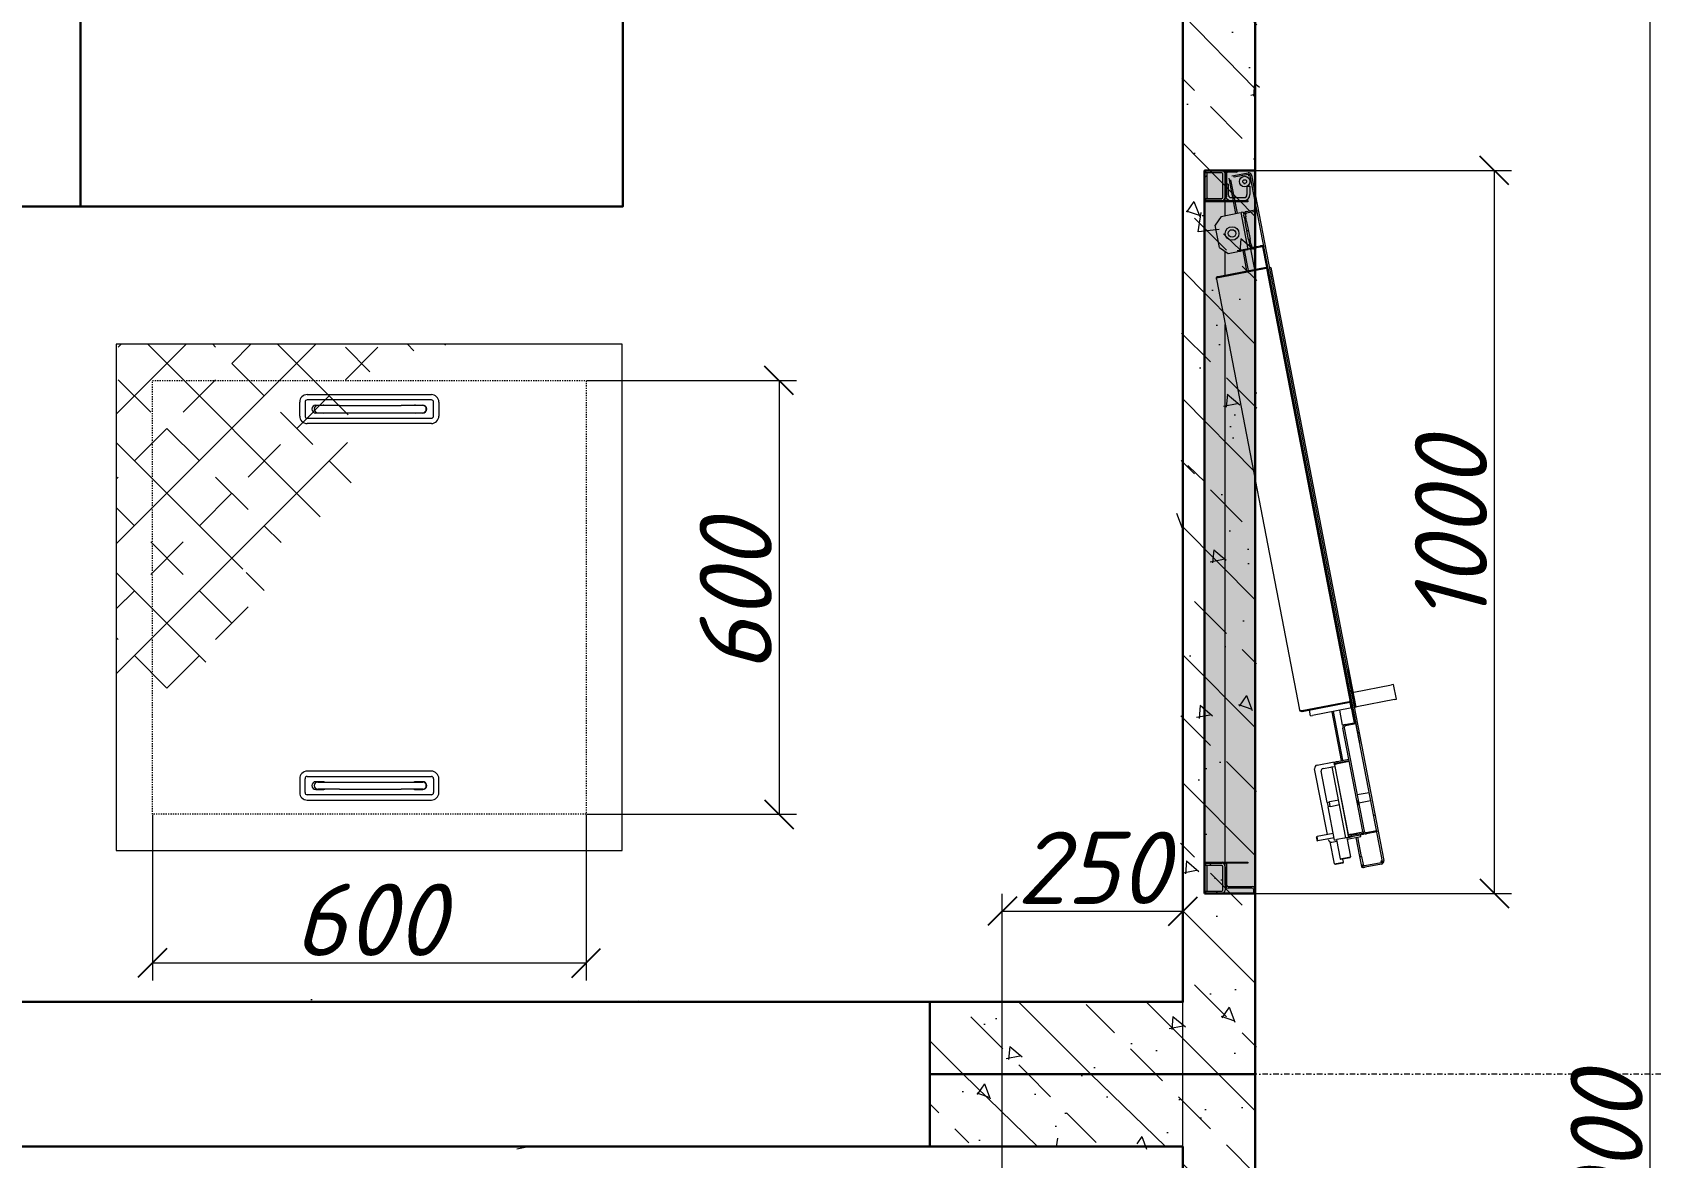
# Model space of a CAD drawing. Header units: millimetres. Extents: x 18305 to 53696, y 2146 to 15344.
# Drawn here: x 36202 to 38463, y 11985 to 13541 of the extents above; entities that cross this region are included whole.
import ezdxf

# ---------------------------------------------------------------- set-up
doc = ezdxf.new("R2010")
doc.units = ezdxf.units.MM
doc.set_wipeout_variables(frame=1)
for name, pattern in [('A_HIDDEN1', [0.333334, 0.166667, -0.166667]), ('DASHDOT2', [0.5, 0.25, -0.125, 0, -0.125]), ('K5LT_THIN', [0]), ('Сплошная', [0])]:
    doc.linetypes.add(name, pattern=pattern)
doc.layers.add('R', color=1, linetype='Continuous', true_color=0xff0000)
doc.layers.add('WELDING', color=7, linetype='Continuous', true_color=0xffffff)
doc.layers.add('НОЛЬ', color=7, linetype='Continuous')
doc.styles.add('ГОСТ-80', font='isocpeur.ttf', dxfattribs={"height": 80})
doc.styles.add('ИСО курсив', font='isocpeui.ttf')
doc.dimstyles.new('ГОСТ-80', dxfattribs={"dimtxt": 80, "dimasz": 40, "dimexe": 24, "dimexo": 1, "dimgap": 10, "dimtad": 1, "dimdec": 0, "dimtxsty": 'ГОСТ-80', "dimblk": 'OBLIQUE', "dimcen": 2.5, "dimclrd": 251, "dimclre": 251, "dimclrt": 251, "dimadec": 0, "dimazin": 0, "dimtfac": 1, "dimtdec": 0, "dimtmove": 0, "dimatfit": 3, "dimfxl": 250, "dimlwd": 9, "dimlwe": 9, "dimarcsym": 2})

# ---------------------------------------------------------------- blocks, each defined once
blk = doc.blocks.new('*U889')
at = {"lineweight": 18}
h = blk.add_hatch(dxfattribs=at)
h.set_pattern_fill('ANSI33', scale=500)
h.set_pattern_definition([(45, (-270421877.2363863, -182957272.1720382), (-88.38834764831844, 88.38834764831844), []), (45, (-270421788.8480388, -182957272.1720382), (-88.38834764831844, 88.38834764831844), [62.5, -31.25])])
h.paths.add_polyline_path([(0, 4000.000000000015), (0, 0), (2500, 0), (2500, 4000.000000000015)])
h.paths.add_polyline_path([(2400, 3900.000000000015), (2400, 100), (100.0000000000001, 100), (100.0000000000001, 3900.000000000015)], flags=16)
h = blk.add_hatch(dxfattribs=at)
h.set_pattern_fill('AR-CONC', scale=30)
h.set_pattern_definition([(49.99999999999999, (-270421877.2363863, -182957272.1720382), (215.178054780226, -18.82564049477853), [22.5, -247.5]), (355, (-270421877.2363863, -182957272.1720382), (-41.6254000839, 225.6576401100035), [18, -198]), (100.45144446, (-270421859.304882, -182957273.7408414), (173.5526540181336, 206.8319972905888), [19.12205759999996, -210.3426335999997]), (46.18420000000001, (-270421877.2363863, -182957212.1720382), (320.1723992014717, -49.65578423792296), [33.75, -371.25]), (96.63563549, (-270421850.5553628, -182957216.3100303), (280.3985837022685, 292.2355802323651), [28.6831026, -315.5141279999999]), (351.1841639899999, (-270421877.2363863, -182957212.1720382), (280.3985835164319, 292.2355800809971), [27, -297.0000003]), (21, (-270421847.2363863, -182957227.1720382), (179.0721156355385, -120.7856671996016), [22.5, -247.5]), (326.0000000000001, (-270421847.2363863, -182957227.1720382), (72.99459957647451, 217.5450135140559), [18, -198]), (71.45144474, (-270421832.3137101, -182957237.2375104), (252.0667130189913, 96.75934584190615), [19.122057, -210.3426336]), (37.50000000000001, (-270421877.2363863, -182957272.1720382), (3.647956595187201, 99.86815614939344), [0, -195.6, 0, -201, 0, -198.75]), (7.499999999999999, (-270421877.2363863, -182957272.1720382), (78.92086123264458, 118.3235135647081), [0, -114.6, 0, -191.1, 0, -75.75]), (327.5, (-270421944.1363863, -182957272.1720382), (160.1467308517227, -6.766461520313927), [0, -75, 0, -234, 0, -310.5]), (317.5, (-270421974.1363863, -182957272.1720382), (174.9558508027159, 30.03149469969532), [0, -97.5, 0, -155.4, 0, -220.5])])
h.paths.add_polyline_path([(1.13686837721616e-13, 4000.000000000015), (0, 4.547473508864641e-13), (2500, 9.094947017729282e-13), (2500, 4000.000000000015)])
h.paths.add_polyline_path([(2400, 3900.000000000015), (2400, 100), (100.0000000000001, 100), (100, 3900.000000000015)], flags=16)
at = {"color": 7, "lineweight": 30}
for points in [[(0, 4000.000000000015), (2500, 4000.000000000015), (2500, 0), (0, 0)], [(100, 3900.000000000015), (2400, 3900.000000000015), (2400, 100), (100, 100)]]:
    blk.add_lwpolyline(points, close=True, dxfattribs=at)
blk = doc.blocks.new('дверь_1000')
at = {"lineweight": 30, "true_color": 0xffffff}
h = blk.add_hatch(color=7, dxfattribs=at)
h.dxf.hatch_style = 1
h.paths.add_polyline_path([(1000.000000119209, 0), (0, 0), (0, 70.00000065565109), (1000.000000119209, 70.00000065565109)])
at = {"color": 7, "lineweight": 30}
blk.add_lwpolyline([(1000.000000119209, 0), (0, 0), (0, 70.00000065565109), (1000.000000119209, 70.00000065565109)], close=True, dxfattribs=at)
at = {"layer": 'R', "color": 7, "linetype": 'K5LT_THIN', "lineweight": 18}
for p, q in [((731.4365770816803, 265.207085609436), (710.980549633503, 261.2600966393948)), ((710.980549633503, 261.2600966393948), (711.5001762509346, 258.5670322179794)), ((721.5749559998512, 206.3525535166264), (711.5001762509346, 258.5670322179794)), ((731.9562035799026, 262.514021217823), (731.4365770816803, 265.207085609436)), ((731.9562035799026, 262.514021217823), (742.0309833884239, 210.29954251647)), ((6.566543459892273, 64.87331026792526), (954.4053789377213, 247.7587434351444)), ((958.3431656956673, 246.3967792093754), (6.961242318153381, 62.82770752906799)), ((863.3485423922539, 211.0934948027134), (860.1909511089325, 227.4583166837692)), ((874.5993574261665, 213.2643387317657), (871.4417662620544, 229.6291606128216)), ((892.4181768894196, 233.6765575110912), (891.3045005202293, 235.5834335684776)), ((912.8652216792107, 237.6218132972717), (914.9108244776726, 238.0165121853352)), ((915.6281139850616, 223.3025941252708), (912.8652216792107, 237.6218132972717)), ((915.2726039290428, 236.1415204107761), (913.3657278418541, 235.0278440713882)), ((914.9108244776726, 238.0165121853352), (917.6737166643143, 223.6972930431366)), ((954.800077855587, 245.7131406664848), (955.1947767138481, 243.6675379276276)), ((955.1947767138481, 243.6675379276276), (957.2403794527054, 244.062236815691)), ((961.5820673108101, 221.5606067180634), (957.2403794527054, 244.062236815691)), ((959.2859821915627, 244.4569357037544), (963.6276700496674, 221.9553056061268)), ((134.8837364315987, 87.51034328341484), (791.377569258213, 214.1807797253132)), ((763.8322460055351, 207.2745917737484), (135.1797605752945, 85.97614124417305)), ((174.9340703487396, 99.48157197237015), (742.2907966375351, 208.9530103206635)), ((731.0399816036224, 206.7821663916111), (690.1279268860817, 198.8881884813309)), ((721.8347693681717, 205.0060213506222), (721.5749559998512, 206.3525535166264)), ((742.2907966375351, 208.9530103206635), (731.0399816036224, 206.7821663916111)), ((731.0399816036224, 206.7821663916111), (731.4346805214882, 204.7365636229515)), ((763.8322460055351, 207.2745917737484), (735.7052083611488, 201.8474819362164)), ((742.0309833884239, 210.29954251647), (742.2907966375351, 208.9530103206635)), ((742.2907966375351, 208.9530103206635), (742.6854955554008, 206.9074076116085)), ((763.5362218618393, 208.8087938129902), (765.5818245410919, 209.2034927010536)), ((766.2991141080856, 194.4895746707916), (763.5362218618393, 208.8087938129902)), ((765.5818245410919, 209.2034927010536), (768.3447168469429, 194.8842735290527)), ((770.7850185036659, 193.2333697080612), (913.9772101044655, 220.8622924983501)), ((914.3719090223312, 218.8166897594929), (771.1797174215317, 191.1877669692039)), ((777.6802590489388, 211.5378847420216), (776.5665827393532, 213.4447608590126)), ((876.8425937891006, 213.6971710026264), (871.4172345399857, 210.5285885035992)), ((914.9710521697998, 218.9322943985462), (914.3719090223312, 218.8166897594929)), ((918.1286432743073, 202.5674724578857), (914.9710521697998, 218.9322943985462)), ((916.4175117611885, 219.2113886475563), (918.4631145000458, 219.6060875654221)), ((919.5751029253006, 202.8465667366982), (916.4175117611885, 219.2113886475563)), ((917.9963073134422, 211.0289776921272), (916.5498477816582, 210.7498834431171)), ((918.391006231308, 208.98337495327), (916.9445466399193, 208.7042807042599)), ((918.4631145000458, 219.6060875654221), (921.6207056641579, 203.2412656247616)), ((921.2981150746346, 215.909580975771), (919.2525122761726, 215.5148820579052)), ((924.9490798711777, 196.98775562644), (921.2981150746346, 215.909580975771)), ((948.6803484559059, 216.949461132288), (922.0875128507614, 211.8183754682541)), ((949.075047314167, 214.9038583934307), (922.4822117686272, 209.7727727293968)), ((948.6803484559059, 216.949461132288), (959.9311634302139, 219.1203050911427)), ((949.075047314167, 214.9038583934307), (948.6803484559059, 216.949461132288)), ((960.3258623480797, 217.0747023522854), (949.075047314167, 214.9038583934307)), ((964.4170678257942, 217.8641001582146), (960.3258623480797, 217.0747023522854)), ((964.0223689079285, 219.9097028970718), (963.4742513298988, 219.8039436042309)), ((963.6251377463341, 220.3634971082211), (963.9236941933632, 220.4211035966873)), ((963.9236941933632, 220.4211035966873), (963.6276700496674, 221.9553056061268)), ((964.0223689079285, 219.9097028970718), (963.9236941933632, 220.4211035966873)), ((964.0223689079285, 219.9097028970718), (964.4170678257942, 217.8641001582146)), ((690.1279268860817, 198.8881884813309), (690.5226258039474, 196.8425857424736)), ((690.1279268860817, 198.8881884813309), (690.5226258039474, 196.8425857424736)), ((720.517251253128, 200.5082866251469), (719.4035749435425, 202.4151627123356)), ((733.8026591539383, 203.0717051029205), (734.0986833572388, 201.5375030636787)), ((747.0973951816559, 134.5579681098461), (733.8749821782112, 203.0856598317623)), ((734.0986833572388, 201.5375030636787), (734.39470744133, 200.0033009946346)), ((734.269681096077, 201.0400570631027), (734.197358071804, 201.0261023640633)), ((747.0250722169876, 134.5440133810043), (734.39470744133, 200.0033009946346)), ((735.409184217453, 203.3816840052605), (748.6315972208977, 134.8539923131466)), ((743.4748933315277, 202.816202133894), (735.8038830757141, 201.3360812366009)), ((743.3762186169624, 203.3276028037071), (743.4748933315277, 202.816202133894)), ((743.4748933315277, 202.816202133894), (743.7347066998482, 201.4696699380875)), ((743.7347066998482, 201.4696699380875), (753.8094864487648, 149.2551912367344)), ((746.6324846148491, 186.4513802230358), (767.0885118842125, 190.3983691930771)), ((815.7161704301834, 191.2940328419209), (748.2112801074982, 178.2689692676067)), ((816.1108693480492, 189.2484301030636), (748.6059790253639, 176.2233665287495)), ((766.2991141080856, 194.4895746707916), (767.0885118842125, 190.3983691930771)), ((817.2949660420418, 183.1116219162941), (814.1373749375343, 199.4764437973499)), ((819.340568780899, 183.5063208043575), (816.182977616787, 199.8711427152157)), ((819.340568780899, 183.5063208043575), (817.2949660420418, 183.1116219162941)), ((817.629437148571, 200.1502369642258), (820.7870283126831, 183.7854150831699)), ((819.2082327604294, 191.9678260087967), (817.7617732286453, 191.6887317597866)), ((819.6029316782951, 189.9222232699394), (818.1564720869064, 189.643128991127)), ((822.1755693554878, 179.8098142445087), (918.3188979625702, 198.3606624007225)), ((824.2211720347404, 180.2045131325722), (922.4101034998894, 199.1500601768494)), ((825.010569870472, 176.1133076250553), (923.1995012760162, 195.0588546693325)), ((871.0366314053535, 184.9940328299999), (871.3326556682587, 183.4598307609558)), ((871.3326556682587, 183.4598307609558), (873.4048248529434, 172.7204164266586)), ((877.4694638252258, 184.6439274847507), (877.17343968153, 186.1781295239925)), ((879.5416330099106, 173.9045131206512), (877.4694638252258, 184.6439274847507)), ((919.5751029253006, 202.8465667366982), (921.6207056641579, 203.2412656247616)), ((922.4101034998894, 199.1500601768494), (921.6207056641579, 203.2412656247616)), ((922.4101034998894, 199.1500601768494), (923.1995012760162, 195.0588546693325)), ((922.9034770727158, 196.5930567383766), (949.4963126778603, 201.7241424024105)), ((923.1995012760162, 195.0588546693325), (923.4955254197121, 193.524652659893)), ((923.4955254197121, 193.524652659893), (925.5676946043968, 182.7852382659912)), ((926.1597430109978, 179.7168341577053), (925.5676946043968, 182.7852382659912)), ((925.6663693785667, 182.2738375961781), (952.2592049837112, 187.4049232304096)), ((928.9947434663773, 176.0203275978565), (927.711972117424, 182.6685364842415)), ((952.2592049837112, 187.4049232304096), (949.4963126778603, 201.7241424024105)), ((950.7164634466171, 200.8986904919147), (949.4963126778603, 201.7241424024105)), ((950.7164634466171, 200.8986904919147), (953.0846568346024, 188.6250740587711)), ((953.0846568346024, 188.6250740587711), (952.2592049837112, 187.4049232304096)), ((956.6824886798859, 191.9714752733707), (952.591283261776, 191.1820774972439)), ((959.0506820678711, 179.6978588700294), (956.6824886798859, 191.9714752733707)), ((957.902639567852, 191.146023362875), (956.6824886798859, 191.9714752733707)), ((957.902639567852, 191.146023362875), (959.8761340379715, 180.9180096685886)), ((959.8761340379715, 180.9180096685886), (959.0506820678711, 179.6978588700294)), ((822.1755693554878, 179.8098142445087), (818.0843638181686, 179.0204164385796)), ((822.6234011650085, 155.495984941721), (818.0843638181686, 179.0204164385796)), ((825.010569870472, 176.1133076250553), (824.2211720347404, 180.2045131325722)), ((825.3065940737724, 174.5791055858135), (825.010569870472, 176.1133076250553)), ((827.3787632584572, 163.839691221714), (825.3065940737724, 174.5791055858135)), ((918.5333262681961, 169.7582781910896), (827.50400441885, 152.1941772699356)), ((873.9968731999397, 169.6520123183727), (831.0392156839371, 161.3633354902267)), ((873.9968731999397, 169.6520123183727), (873.4048248529434, 172.7204164266586)), ((873.503499507904, 172.2090157270432), (879.6403077840805, 173.3931124210358)), ((873.9968731999397, 169.6520123183727), (880.1336814165115, 170.836108982563)), ((879.5416330099106, 173.9045131206512), (880.1336814165115, 170.836108982563)), ((926.1597430109978, 179.7168341577053), (880.1336814165115, 170.836108982563)), ((916.9545306563377, 177.9406891167164), (921.2962185144424, 155.4390590190887)), ((923.0913388729095, 179.124785810709), (927.4330267906189, 156.6231557130814)), ((925.6929358243942, 171.1397243440151), (924.6701344847679, 170.9423748850822)), ((959.0506820678711, 179.6978588700294), (928.8413247466087, 173.8689656257629)), ((745.1239007115364, 144.7859818339348), (745.0515777468681, 144.772027105093)), ((754.3291130065918, 146.5621268451214), (746.6581028103828, 145.0820059478283)), ((754.3291130065918, 146.5621268451214), (753.8094864487648, 149.2551912367344)), ((927.4330267906189, 156.6231557130814), (921.2962185144424, 155.4390590190887)), ((922.5163694024086, 154.613607108593), (921.2962185144424, 155.4390590190887)), ((922.5163694024086, 154.613607108593), (926.6075747609138, 155.4030049145222)), ((926.6075747609138, 155.4030049145222), (927.4330267906189, 156.6231557130814)), ((150.2323998808861, 16.21027168631554), (746.1552414894104, 131.1935398280621)), ((746.0829184651375, 131.1795851290226), (746.1552414894104, 131.1935398280621)), ((746.1545832157135, 131.1969510614872), (746.1552414894104, 131.1935398280621)), ((134.0220156311989, 91.58759406208992), (174.9340703487396, 99.48157197237015)), ((134.0220156311989, 91.58759406208992), (134.4167145490646, 89.54199132323265)), ((146.827662229538, 89.8149228990078), (145.7139858007431, 91.72179898619652)), ((175.3287692666054, 97.4359692633152), (174.9340703487396, 99.48157197237015)), ((174.9340703487396, 99.48157197237015), (175.3287692666054, 97.4359692633152)), ((32.08974438905716, 67.67625015974045), (30.97606807947159, 69.58312621712685)), ((54.01010531187057, 71.90578216314316), (56.05570805072784, 72.30048105120659)), ((56.77299755811691, 57.5865630209446), (54.01010531187057, 71.90578216314316)), ((56.05570805072784, 72.30048105120659), (58.81860029697418, 57.98126190900803)), ((103.1045709848404, 81.37855568528175), (105.1501737236977, 81.77325457334518)), ((105.8674632906914, 67.05933651328087), (103.1045709848404, 81.37855568528175)), ((103.8717533946037, 77.40248575806618), (103.8511663079262, 81.52261117100716)), ((105.1501737236977, 81.77325457334518), (107.9130660295486, 67.4540354013443)), ((105.4461978673935, 80.2390525341034), (133.5732355713844, 85.66616234183311)), ((108.7024638652802, 63.36282995343208), (136.8295014500618, 68.78993973135948)), ((146.4996244907379, 18.67267268896103), (133.277211368084, 87.20036441087723)), ((148.0338264107704, 18.96869686245918), (134.8114134669304, 87.49638855457306)), ((135.1797605752945, 85.97614124417305), (134.8837364315987, 87.51034328341484)), ((135.1797605752945, 85.97614124417305), (135.4757847189903, 84.44193920493126)), ((135.4757847189903, 84.44193920493126), (148.1061494350433, 18.98265159130096)), ((138.3637035489082, 69.08596393465996), (138.4360265135765, 69.09991866350174)), ((993.7462790608406, 70.00000065565109), (429.0079874396324, 70.00000065565109)), ((994.7916668057442, 70.00000065565109), (1000.000000119209, 70.00000065565109)), ((1000.000000119209, 67.91666731238365), (994.7916668057442, 67.91666731238365)), ((1000.000000119209, 0), (1000.000000119209, 67.91666731238365)), ((7.01437520980835, 40.5594809949398), (3.264735758304596, 59.99270701408386)), ((5.310338497161865, 60.38740587234497), (7.35594117641449, 60.7821047604084)), ((5.310338497161865, 60.38740587234497), (9.059978008270264, 40.95417988300323)), ((7.35594117641449, 60.7821047604084), (6.961242318153381, 62.82770752906799)), ((59.1411908864975, 45.31294655799866), (12.81487590074539, 36.37428751587868)), ((21.875, 62.70833396911621), (33.33333331346512, 62.70833396911621)), ((21.875, 58.54166731238365), (21.875, 62.70833396911621)), ((21.875, 58.54166731238365), (33.33333331346512, 58.54166731238365)), ((35.20566546916962, 58.09729611873627), (34.66249418258667, 57.63117074966431)), ((37.5, 36.66666731238365), (37.5, 54.37500065565109)), ((41.66666668653488, 0), (41.66666668653488, 59.58333396911621)), ((41.66666668653488, 59.58333396911621), (43.22916668653488, 59.58333396911621)), ((43.22916668653488, 59.58333396911621), (43.22916668653488, 0)), ((57.56239539384842, 53.49535751342773), (61.65360081195831, 54.2847552895546)), ((57.56239539384842, 53.49535751342773), (58.15444368124008, 50.42695340514183)), ((109.2945120930672, 60.29442584514618), (58.15444368124008, 50.42695340514183)), ((58.74649202823639, 47.35854929685593), (58.15444368124008, 50.42695340514183)), ((63.48287880420685, 22.81131646037102), (58.74649202823639, 47.35854929685593)), ((59.200703561306, 55.94418030977249), (59.19178634881973, 57.72879546880722)), ((61.2589019536972, 56.33035805821419), (64.22879558801651, 56.90339878201485)), ((64.62349450588226, 54.85779610276222), (61.65360081195831, 54.2847552895546)), ((70.56262469291687, 58.12551063299179), (64.22879558801651, 56.90339878201485)), ((64.22879558801651, 56.90339878201485), (64.62349450588226, 54.85779610276222)), ((64.62349450588226, 54.85779610276222), (70.95732361078262, 56.07990795373917)), ((70.56262469291687, 58.12551063299179), (94.91283667087555, 62.82388228178024)), ((70.95732361078262, 56.07990795373917), (70.56262469291687, 58.12551063299179)), ((95.30753552913666, 60.77827951312065), (70.95732361078262, 56.07990795373917)), ((82.94037598371506, 58.39203700423241), (82.92978429794312, 60.51175320148468)), ((101.2466657757759, 64.04599410295486), (94.91283667087555, 62.82388228178024)), ((94.91283667087555, 62.82388228178024), (95.30753552913666, 60.77827951312065)), ((95.30753552913666, 60.77827951312065), (101.641364634037, 62.0003913640976)), ((101.2466657757759, 64.04599410295486), (104.2165594100952, 64.61903488636017)), ((101.641364634037, 62.0003913640976), (101.2466657757759, 64.04599410295486)), ((104.611258327961, 62.5734321475029), (101.641364634037, 62.0003913640976)), ((103.9464908838272, 62.44516530632973), (103.9358992576599, 64.564881503582)), ((104.611258327961, 62.5734321475029), (108.7024638652802, 63.36282995343208)), ((108.7024638652802, 63.36282995343208), (107.9130660295486, 67.4540354013443)), ((108.7024638652802, 63.36282995343208), (109.2945120930672, 60.29442584514618)), ((109.8865604996681, 57.22602170705795), (109.2945120930672, 60.29442584514618)), ((114.6229472756386, 32.67878887057304), (109.8865604996681, 57.22602170705795)), ((138.4082970619202, 60.60752880573273), (110.2812593579292, 55.18041899800301)), ((138.8029959797859, 58.56192609667778), (110.675958275795, 53.13481622934341)), ((140.0148220658302, 60.91750770807266), (139.942499101162, 60.90355297923088)), ((140.4095209240913, 58.87190496921539), (140.3371979594231, 58.85795024037361)), ((956.7708334326744, 59.58333396911621), (958.3333334326744, 59.58333396911621)), ((956.7708334326744, 0), (956.7708334326744, 59.58333396911621)), ((958.3333334326744, 59.58333396911621), (958.3333334326744, 0)), ((990.6250001192093, 32.50000065565109), (990.6250001192093, 65.83333396911621)), ((992.7083334326744, 65.83333396911621), (992.7083334326744, 32.50000065565109)), ((0, 32.50000065565109), (0, 44.82161459326744)), ((0, 44.82161459326744), (0, 0)), ((4.166666686534882, 28.33333396911621), (0, 28.33333396911621)), ((0, 0), (0, 23.64583396911621)), ((2.083333313465118, 43.60156190395355), (2.083333313465118, 32.50000065565109)), ((3.125, 23.64583396911621), (3.125, 0)), ((4.166666686534882, 30.41666731238365), (36.45833331346512, 30.41666731238365)), ((36.45833331346512, 28.33333396911621), (4.166666686534882, 28.33333396911621)), ((4.6875, 28.33333396911621), (36.97916668653488, 28.33333396911621)), ((36.97916668653488, 25.20833396911621), (4.6875, 25.20833396911621)), ((9.059978008270264, 40.95417988300323), (7.01437520980835, 40.5594809949398)), ((7.606423616409302, 37.4910768866539), (7.01437520980835, 40.5594809949398)), ((59.53588980436325, 43.26734381914139), (10.77329224348068, 33.85860425233841)), ((18.75, 32.50000065565109), (18.75, 30.41666731238365)), ((18.75, 32.50000065565109), (33.33333331346512, 32.50000065565109)), ((21.36571323871613, 30.41666731238365), (22.56852632761002, 28.33333396911621)), ((36.45833331346512, 30.41666731238365), (36.45833331346512, 28.33333396911621)), ((41.66666668653488, 28.33333396911621), (36.97916668653488, 28.33333396911621)), ((38.54166668653488, 0), (38.54166668653488, 23.64583396911621)), ((41.66666668653488, 23.64583396911621), (41.66666668653488, 0)), ((62.41740596294403, 28.33333396911621), (43.22916668653488, 28.33333396911621)), ((63.48287880420685, 22.81131646037102), (75.68438696861267, 14.55679726600647)), ((106.3684281110764, 20.47728070616722), (114.6229472756386, 32.67878887057304)), ((144.6356005072594, 28.33333396911621), (111.6831761598587, 28.33333396911621)), ((956.7708334326744, 28.33333396911621), (213.0624955892563, 28.33333396911621)), ((956.7708334326744, 24.47816532850266), (958.3333334326744, 21.77183595299721)), ((958.3333334326744, 30.41666731238365), (988.5416668057442, 30.41666731238365)), ((958.3333334326744, 28.33333396911621), (958.3333334326744, 30.41666731238365)), ((988.5416668057442, 28.33333396911621), (958.3333334326744, 28.33333396911621)), ((958.3333334326744, 0), (958.3333334326744, 23.64583396911621)), ((961.4583334326744, 23.64583396911621), (961.4583334326744, 0)), ((963.0208334326744, 28.33333396911621), (995.3125001192093, 28.33333396911621)), ((995.3125001192093, 25.20833396911621), (963.0208334326744, 25.20833396911621)), ((981.7708334326744, 30.41666731238365), (979.6875001192093, 28.33333396911621)), ((992.7083334326744, 41.35416731238365), (990.6250001192093, 39.27083396911621)), ((996.8750001192093, 0), (996.8750001192093, 23.64583396911621)), ((1000.000000119209, 23.64583396911621), (1000.000000119209, 0)), ((0, 10.18023481965065), (3.125, 7.05523481965065)), ((4.6875, 0), (0, 0)), ((1000.000000119209, 0), (0, 0)), ((4.6875, 3.125), (36.97916668653488, 3.125)), ((36.97916668653488, 0), (4.6875, 0)), ((7.055234789848328, 3.125), (10.18023478984833, 0)), ((41.66666668653488, 0), (36.97916668653488, 0)), ((43.22916668653488, 14.39506524801254), (41.66666668653488, 12.83256524801254)), ((43.22916668653488, 0), (41.66666668653488, 0)), ((106.3684281110764, 20.47728070616722), (75.68438696861267, 14.55679726600647)), ((150.1594187021255, 16.19972813129425), (150.1600769162178, 16.19631695747375)), ((150.1600769162178, 16.19631695747375), (150.2323998808861, 16.21027168631554)), ((958.3333334326744, 0), (956.7708334326744, 0)), ((961.4583334326744, 9.060344576835632), (958.3333334326744, 7.256125032901764)), ((963.0208334326744, 0), (958.3333334326744, 0)), ((963.0208334326744, 3.125), (995.3125001192093, 3.125)), ((995.3125001192093, 0), (963.0208334326744, 0)), ((1000.000000119209, 0), (995.3125001192093, 0)), ((1000.000000119209, 17.97905349731445), (996.8750001192093, 16.17483392357826))]:
    blk.add_line(p, q, dxfattribs=at)
for centre, radius in [((15.28692156076431, 55.41666731238365), 7.29166666757347), ((15.28692156076431, 55.41666731238365), 2.604166666990525), ((87.07941854000092, 37.97306632995605), 9.37500000116998), ((87.07941854000092, 37.97306632995605), 5.208333333976928)]:
    blk.add_circle(centre, radius, dxfattribs=at)
for centre, radius, start, end in [((955.1947767138481, 243.6675379276276), 4.166666667193816, 10.92100836215316, 100.9210066855307), ((955.1947767138481, 243.6675379276276), 2.083333333589466, 10.92100836215316, 100.9210066855307), ((913.5825112462044, 222.9078952074051), 2.083333333596908, 280.9210066855307, 10.92100836215316), ((913.5825112462044, 222.9078952074051), 4.166666667186375, 280.9210066855307, 10.92100836215316), ((959.5364645719528, 221.1659078001976), 2.083333333596908, 280.9210066855307, 10.92100836215316), ((959.5364645719528, 221.1659078001976), 4.166666667186375, 280.9210066855307, 10.92100836215316), ((734.4670305252075, 200.0172556936741), 3.125000000395362, 100.9210066855307, 102.2716060340357), ((734.4670305252075, 200.0172556936741), 1.562500000191609, 100.9210066855307, 103.6229590044809), ((770.3903196454048, 195.2789724469185), 4.166666667193816, 190.9210083621531, 280.9210066855307), ((770.3903196454048, 195.2789724469185), 2.083333333589466, 190.9210083621531, 280.9210066855307), ((830.4471673369408, 164.4317395687103), 3.12500000038792, 190.9210083621531, 280.9210066855307), ((924.9035380482674, 175.2309297919273), 4.166666667186375, 280.9210066855307, 10.92100836215316), ((826.7146066427231, 156.2853827476501), 4.166666667193816, 190.9210083621531, 280.9210066855307), ((745.5631931424141, 134.2619439661503), 1.562500000179252, 350.5798979399076, 10.92100836215316), ((135.4034617543221, 84.42798447608948), 3.125000000385031, 99.57040724478507, 100.9210066855307), ((135.4034617543221, 84.42798447608948), 1.562500000197226, 98.21905893207656, 100.9210066855307), ((994.7916668057442, 65.83333396911621), 4.166666667184833, 90, 180), ((994.7916668057442, 65.83333396911621), 2.083333333592416, 90, 180), ((-2.083333313465118, 43.60156190395355), 4.166666667184833, 0, 60.70863917295093), ((7.35594117641449, 60.7821047604084), 4.166666667186375, 100.9210066855307, 190.9210083621531), ((7.35594117641449, 60.7821047604084), 2.083333333596908, 100.9210066855307, 190.9210083621531), ((33.33333331346512, 54.37500065565109), 8.333333334369666, 0, 90), ((33.33333331346512, 54.37500065565109), 4.166666667184833, 0, 90), ((60.86420303583145, 58.37596082687378), 4.166666667193816, 190.9210083621531, 280.9210066855307), ((60.86420303583145, 58.37596082687378), 2.083333333589466, 190.9210083621531, 280.9210066855307), ((103.8218605518341, 66.66463759541512), 2.083333333596908, 280.9210066855307, 10.92100836215316), ((103.8218605518341, 66.66463759541512), 4.166666667186375, 280.9210066855307, 10.92100836215316), ((4.166666686534882, 32.50000065565109), 4.166666667184833, 180, 270), ((4.6875, 23.64583396911621), 4.687500000582937, 90, 180), ((4.166666686534882, 32.50000065565109), 2.083333333592416, 180, 270), ((4.6875, 23.64583396911621), 1.562500000194313, 90, 180), ((33.33333331346512, 36.66666731238365), 4.166666667184833, 270, 0), ((33.33333331346512, 36.66666731238365), 8.33333333437551, 292.0243128237357, 0), ((36.97916668653488, 23.64583396911621), 4.687500000582937, 0, 90), ((36.97916668653488, 23.64583396911621), 1.562500000194313, 0, 90), ((963.0208334326744, 23.64583396911621), 4.687500000582937, 90, 180), ((963.0208334326744, 23.64583396911621), 1.562500000194313, 90, 180), ((988.5416668057442, 32.50000065565109), 2.083333333592416, 270, 0), ((988.5416668057442, 32.50000065565109), 4.166666667184833, 270, 0), ((995.3125001192093, 23.64583396911621), 4.687500000582937, 0, 90), ((995.3125001192093, 23.64583396911621), 1.562500000194313, 0, 90), ((4.6875, 4.6875), 4.687500000582937, 180, 270), ((4.6875, 4.6875), 1.562500000194313, 180, 270), ((36.97916668653488, 4.6875), 4.687500000582937, 270, 0), ((36.97916668653488, 4.6875), 1.562500000194313, 270, 0), ((149.5680285096169, 19.26472103595734), 1.56250000021641, 190.9210083621531, 211.2621169706754), ((963.0208334326744, 4.6875), 4.687500000582937, 180, 270), ((963.0208334326744, 4.6875), 1.562500000194313, 180, 270), ((995.3125001192093, 4.6875), 4.687500000582937, 270, 0), ((995.3125001192093, 4.6875), 1.562500000194313, 270, 0)]:
    blk.add_arc(centre, radius, start, end, dxfattribs=at)
at = {"layer": 'WELDING', "color": 7, "linetype": 'K5LT_THIN', "lineweight": 18}
for points, knots in [([(822.1755693554878, 179.8098142445087), (820.8253132104874, 179.5492824316025), (819.3571836352348, 180.0105971395969), (817.8364363908768, 181.5748780965805), (817.447761952877, 182.3197278380394), (817.2949660420418, 183.1116219162941)], [0, 0, 0, 0, 0.6303274628375436, 0.6303274628375436, 1, 1, 1, 1]), ([(821.3703650832176, 181.8207929432392), (820.6935173869133, 181.8341767787933), (820.0228033661842, 182.185355335474), (819.4974682927132, 182.980318069458), (819.3923195004463, 183.2381127774715), (819.340568780899, 183.5063208043575)], [0, 0, 0, 0, 0.7133314928967103, 0.7133314928967103, 1, 1, 1, 1]), ([(820.7870283126831, 183.7854150831699), (821.1734456419945, 182.4594485759735), (821.5558807849884, 181.1541204750538), (821.9823437333107, 180.0174871683121), (822.1017404198647, 179.7955689430237), (822.1755693554878, 179.8098142445087)], [0, 0, 0, 0, 0.6303274628375428, 0.6303274628375428, 1, 1, 1, 1]), ([(918.3188979625702, 198.3606624007225), (918.444783449173, 198.3849519491196), (918.4321570396423, 199.1271059215069), (918.2862924337387, 200.9566704332829), (918.2076103687286, 201.7613331377506), (918.1286432743073, 202.5674724578857)], [0, 0, 0, 0, 0.6303274628375436, 0.6303274628375436, 1, 1, 1, 1]), ([(918.3181173801422, 200.5268546044827), (918.9413969516754, 200.7910978794098), (919.4333071708679, 201.3666046857834), (919.6251653432846, 202.2999498546124), (919.6268535852432, 202.5783587396145), (919.5751029253006, 202.8465667366982)], [0, 0, 0, 0, 0.7133314928967109, 0.7133314928967109, 1, 1, 1, 1]), ([(921.6207056641579, 203.2412656247616), (921.8812375068665, 201.8910095691681), (921.4199227690697, 200.4228799939156), (919.8556418418884, 198.9021327495575), (919.1107920408249, 198.5134582817554), (918.3188979625702, 198.3606624007225)], [0, 0, 0, 0, 0.6303274628375459, 0.6303274628375459, 1, 1, 1, 1]), ([(746.0829184651375, 131.1795851290226), (746.6001093387604, 131.2793770134449), (747.0000430941582, 131.9407155811787), (747.1636583209038, 133.384638607502), (747.1354841589928, 133.9717824459076), (747.0250722169876, 134.5440133810043)], [0, 0, 0, 0, 0.643827678881262, 0.643827678881262, 1, 1, 1, 1]), ([(748.6315972208977, 134.8539923131466), (748.8311811089516, 133.8196105957031), (748.4642478227615, 132.6937328577042), (747.2671157717705, 131.5783061683178), (746.7274724245071, 131.3039517402649), (746.1552414894104, 131.1935398280621)], [0, 0, 0, 0, 0.6438276788812451, 0.6438276788812451, 1, 1, 1, 1]), ([(150.1600769162178, 16.19631695747375), (149.1256952285767, 15.99673306941986), (147.9998174309731, 16.36366635560989), (146.884390771389, 17.56079834699631), (146.6100363731384, 18.10044175386429), (146.4996244907379, 18.67267268896103)], [0, 0, 0, 0, 0.6438276788812151, 0.6438276788812151, 1, 1, 1, 1]), ([(148.1061494350433, 18.98265159130096), (148.3057333230972, 17.9482698738575), (148.783605158329, 16.98539724946022), (149.6289622187614, 16.26406869292259), (149.9462844133377, 16.15506565570831), (150.2323998808861, 16.21027168631554)], [0, 0, 0, 0, 0.6438276788812483, 0.6438276788812483, 1, 1, 1, 1])]:
    blk.add_open_spline(points, degree=3, knots=knots, dxfattribs=at)
blk = doc.blocks.new('*U70')
at = {"color": 7}
blk.add_blockref('дверь_1000', (0, 0), dxfattribs=at)
blk = doc.blocks.new('A$C196e052b')
at = {"color": 252, "lineweight": 18}
blk.add_wipeout([(-400.0000000029106, 799.9999999999998), (-400.0000000029104, 99.99999999999966), (300.0000000000002, 99.99999999999976), (299.9999999999999, 799.9999999999999)], dxfattribs=at)
at = {"lineweight": 13, "ltscale": 2, "transparency": 33554687}
h = blk.add_hatch(dxfattribs=at)
h.set_pattern_fill('ANSI33', color=252, scale=20, angle=90)
h.set_pattern_definition([(135, (-1071955.989897668, -699230.8765057246), (-89.80256121069155, -89.80256121069154), []), (135, (-1071955.989897668, -699141.0739057581), (-89.80256121069155, -89.80256121069154), [63.50000000000002, -31.75000000000001])])
edge = h.paths.add_edge_path()
edge.add_spline(control_points=[(-400, 328.6136316210032), (-381.4811837077141, 222.0423559178598), (-86.93459724960849, 561.0194829106331), (-261.5274742245674, 461.8881329782307), (-250.1235035657883, 471.7240742268041), (-7.720676155295223, 641.090294778347), (-68.65601353859529, 558.5043798824772)], knot_values=[0, 0, 0, 0, 147.1957490608899, 240.430400332696, 284.5336143072386, 347.4544513214497, 347.4544513214497, 347.4544513214497, 347.4544513214497], degree=3, periodic=0)
edge.add_spline(control_points=[(-68.65601353859529, 558.5043798824772), (-83.88816663110629, 692.3374128341675), (-113.837870657444, 780.9436060786247), (63.87716839229688, 800)], knot_values=[347.4544513214497, 347.4544513214497, 347.4544513214497, 347.4544513214497, 519.254660040759, 519.254660040759, 519.254660040759, 519.254660040759], degree=3, periodic=0)
edge.add_line((63.87716839229688, 800), (-400, 800))
edge.add_line((-400, 800), (-400, 328.6136316210032))
h = blk.add_hatch(dxfattribs=at)
h.set_pattern_fill('ANSI33', color=252, scale=20, angle=180)
h.set_pattern_definition([(225, (-1071955.989897668, -699230.8765057246), (89.80256121069154, -89.80256121069155), []), (225, (-1072045.792497635, -699230.8765057246), (89.80256121069154, -89.80256121069155), [63.50000000000002, -31.75000000000001])])
edge = h.paths.add_edge_path()
edge.add_spline(control_points=[(-400, 328.6136316210032), (-381.4811837077141, 222.0423559178598), (-86.93459724960849, 561.0194829106331), (-261.5274742245674, 461.8881329782307), (-250.1235035657883, 471.7240742268041), (-7.720676155295223, 641.090294778347), (-68.65601353859529, 558.5043798824772)], knot_values=[0, 0, 0, 0, 147.1957490608899, 240.430400332696, 284.5336143072386, 347.4544513214497, 347.4544513214497, 347.4544513214497, 347.4544513214497], degree=3, periodic=0)
edge.add_spline(control_points=[(-68.65601353859529, 558.5043798824772), (-83.88816663110629, 692.3374128341675), (-113.837870657444, 780.9436060786247), (63.87716839229688, 800)], knot_values=[347.4544513214497, 347.4544513214497, 347.4544513214497, 347.4544513214497, 519.254660040759, 519.254660040759, 519.254660040759, 519.254660040759], degree=3, periodic=0)
edge.add_line((63.87716839229688, 800), (-400, 800))
edge.add_line((-400, 800), (-400, 328.6136316210032))
at = {"color": 252, "lineweight": 5, "ltscale": 2, "transparency": 33554687}
for p, q in [((-135.8519999996061, 730.4976490735426), (35.85199999657925, 730.4976490735426)), ((-146.2323484137887, 700.8133006691351), (-146.2323484137887, 720.1173006891622)), ((-138.8999999776715, 720.1173006891622), (-138.8999999776715, 700.8133006691351)), ((35.85199999657925, 723.1653006672277), (-135.8519999996061, 723.1653006672277)), ((-123.9000295415753, 715.9652711152448), (-113.9000295415753, 715.9652711152448)), ((-113.9000295415753, 704.9652711152448), (-123.9000295415753, 704.9652711152448)), ((-91.10002952965442, 715.4652711152448), (-121.1000295296544, 715.4652711152448)), ((-121.1000295296544, 705.4652711152448), (-91.10002952965442, 705.4652711152448)), ((-91.10002952965442, 715.4652711152448), (-6.100029529654421, 715.4652711152448)), ((-91.10002952965442, 705.4652711152448), (-6.100029529654421, 705.4652711152448)), ((23.89997047034558, 715.4652711152448), (-6.100029529654421, 715.4652711152448)), ((-6.100029529654421, 705.4652711152448), (23.89997047034558, 705.4652711152448)), ((13.89997047034558, 715.9652711152448), (23.89997047034558, 715.9652711152448)), ((23.89997047034558, 704.9652711152448), (13.89997047034558, 704.9652711152448)), ((38.90000000444707, 700.8133006691351), (38.90000000444707, 720.1173006891622)), ((46.23234844056424, 720.1173006891622), (46.23234844056424, 700.8133006691351)), ((-135.8519999996061, 697.7653006910696), (35.85199999657925, 697.7653006910696)), ((35.85199999657925, 690.4329522847547), (-135.8519999996061, 690.4329522847547)), ((35.85199999657925, 209.5670477151289), (-135.8519999996061, 209.5670477151289)), ((-146.2323484137887, 199.1866992711439), (-146.2323484137887, 179.8826992511167)), ((-138.8999999776715, 179.8826992511167), (-138.8999999776715, 199.1866992711439)), ((-135.8519999996061, 202.2346992492094), (35.85199999657925, 202.2346992492094)), ((-113.9000295415753, 195.0347288250341), (-123.9000295415753, 195.0347288250341)), ((-123.9000295415753, 184.0347288250341), (-113.9000295415753, 184.0347288250341)), ((-121.1000295296544, 194.5347288250341), (-91.10002952965442, 194.5347288250341)), ((-91.10002952965442, 184.5347288250341), (-121.1000295296544, 184.5347288250341)), ((-91.10002952965442, 194.5347288250341), (-6.100029529654421, 194.5347288250341)), ((-91.10002952965442, 184.5347288250341), (-6.100029529654421, 184.5347288250341)), ((-6.100029529654421, 194.5347288250341), (23.89997047034558, 194.5347288250341)), ((23.89997047034558, 184.5347288250341), (-6.100029529654421, 184.5347288250341)), ((23.89997047034558, 195.0347288250341), (13.89997047034558, 195.0347288250341)), ((13.89997047034558, 184.0347288250341), (23.89997047034558, 184.0347288250341)), ((38.90000000444707, 199.1866992711439), (38.90000000444707, 179.8826992511167)), ((46.23234844056424, 179.8826992511167), (46.23234844056424, 199.1866992711439)), ((35.85199999657925, 176.8346992730512), (-135.8519999996061, 176.8346992730512)), ((-135.8519999996061, 169.5023508667364), (35.85199999657925, 169.5023508667364))]:
    blk.add_line(p, q, dxfattribs=at)
at = {"color": 252, "lineweight": 18}
blk.add_lwpolyline([(300, 800), (-400, 800), (-400, 100), (300, 100)], close=True, dxfattribs=at)
at = {"color": 252, "linetype": 'A_HIDDEN1', "lineweight": 20, "ltscale": 10}
blk.add_lwpolyline([(-350, 750), (250, 750), (250, 150), (-350, 150)], close=True, dxfattribs=at)
at = {"color": 252, "lineweight": 5, "ltscale": 2, "transparency": 33554687}
for centre, radius, start, end in [((-135.8519999996061, 720.1173006891622), 10.38034841870831, 90, 180), ((35.85199999657925, 720.1173006891622), 10.38034841872286, 0, 90), ((-135.8519999996061, 720.1173006891622), 3.048000000009781, 90, 180), ((-123.9000295415753, 710.4652711152448), 5.500000000000002, 90, 270), ((-121.1000295296544, 710.4652711152448), 5.000000000000002, 90, 270), ((-113.9000295415753, 710.4652711152448), 5.50000000000187, 65.38002367758496, 90), ((-113.9000295415753, 710.4652711152448), 5.500000000000002, 270, 294.619976322415), ((13.89997047034558, 710.4652711152448), 5.500000000000002, 90, 114.619976322415), ((13.89997047034558, 710.4652711152448), 5.50000000000187, 245.380023677585, 270), ((23.89997047034558, 710.4652711152448), 5.500000000000002, 270, 90), ((23.89997047034558, 710.4652711152448), 5.000000000000002, 270, 90), ((35.85199999657925, 720.1173006891622), 3.047999999995229, 0, 90), ((-135.8519999996061, 700.8133006691351), 10.38034841872286, 180, 270), ((-135.8519999996061, 700.8133006691351), 3.047999999995229, 180, 270), ((35.85199999657925, 700.8133006691351), 3.048000000009781, 270, 0), ((35.85199999657925, 700.8133006691351), 10.38034841870831, 270, 0), ((-135.8519999996061, 199.1866992711439), 10.38034841872286, 90, 180), ((35.85199999657925, 199.1866992711439), 10.38034841870831, 0, 90), ((-135.8519999996061, 199.1866992711439), 3.047999999995229, 90, 180), ((-123.9000295415753, 189.5347288250341), 5.500000000000002, 90, 270), ((-121.1000295296544, 189.5347288250341), 5.000000000000002, 90, 270), ((-113.9000295415753, 189.5347288250341), 5.500000000000002, 65.38002367758496, 90), ((-113.9000295415753, 189.5347288250341), 5.50000000000187, 270, 294.619976322415), ((13.89997047034558, 189.5347288250341), 5.50000000000187, 90, 114.619976322415), ((13.89997047034558, 189.5347288250341), 5.500000000000002, 245.380023677585, 270), ((23.89997047034558, 189.5347288250341), 5.500000000000002, 270, 90), ((23.89997047034558, 189.5347288250341), 5.000000000000002, 270, 90), ((35.85199999657925, 199.1866992711439), 3.048000000009781, 0, 90), ((-135.8519999996061, 179.8826992511167), 10.38034841870831, 180, 270), ((-135.8519999996061, 179.8826992511167), 3.048000000009781, 180, 270), ((35.85199999657925, 179.8826992511167), 3.047999999995229, 270, 0), ((35.85199999657925, 179.8826992511167), 10.38034841872286, 270, 0)]:
    blk.add_arc(centre, radius, start, end, dxfattribs=at)
blk = doc.blocks.new('к4у4е54е')
at = {"color": 7, "lineweight": 40}
blk.add_blockref('A$C196e052b', (3440.590660401736, 750.3810383882083), dxfattribs=at)
blk = doc.blocks.new('_OBLIQUE')
at = {"color": 0, "linetype": 'ByBlock'}
blk.add_line((-0.5, -0.5), (0.5, 0.5), dxfattribs=at)
blk = doc.blocks.new('*D1948')
at = {"color": 251, "linetype": 'Сплошная', "lineweight": 9, "transparency": 16777216}
for p, q in [((36968.21769169981, 13059.58805441633), (37258.04792919332, 13059.58805441633)), ((36968.21769169981, 12459.58805441633), (37258.04792919332, 12459.58805441633))]:
    blk.add_line(p, q, dxfattribs=at)
at = {"color": 251, "linetype": 'Continuous', "lineweight": 9, "transparency": 16777216}
blk.add_line((37234.04792919332, 13059.58805441633), (37234.04792919332, 12459.58805441633), dxfattribs=at)
at = {"layer": 'Defpoints', "color": 0, "transparency": 16777216}
for p in [(36967.21769169981, 13059.58805441633), (36967.21769169981, 12459.58805441633), (37234.04792919332, 12459.58805441633)]:
    blk.add_point(p, dxfattribs=at)
at = {"color": 251, "lineweight": 9, "transparency": 16777216, "xscale": 40, "yscale": 40, "zscale": 40}
for p, rotation in [((37234.04792919332, 13059.58805441633), 90), ((37234.04792919332, 12459.58805441633), 270)]:
    blk.add_blockref('_OBLIQUE', p, dxfattribs=dict(at, rotation=rotation))
at = {"color": 7, "lineweight": 40, "transparency": 16777216, "insert": (37174.04792919331, 12759.58805441632), "char_height": 100, "attachment_point": 5, "rotation": 90, "style": 'ИСО курсив'}
blk.add_mtext('600', dxfattribs=at)
blk = doc.blocks.new('*D1949')
at = {"color": 251, "linetype": 'Сплошная', "lineweight": 9, "transparency": 16777216}
for p, q in [((36367.2176916998, 12458.58805441629), (36367.2176916998, 12229.63952021644)), ((36967.2176916998, 12458.58805441629), (36967.2176916998, 12229.63952021644))]:
    blk.add_line(p, q, dxfattribs=at)
at = {"color": 251, "linetype": 'Continuous', "lineweight": 9, "transparency": 16777216}
blk.add_line((36967.2176916998, 12253.63952021644), (36367.2176916998, 12253.63952021644), dxfattribs=at)
at = {"layer": 'Defpoints', "color": 0, "transparency": 16777216}
for p in [(36367.2176916998, 12459.58805441629), (36967.2176916998, 12459.58805441629), (36367.2176916998, 12253.63952021644)]:
    blk.add_point(p, dxfattribs=at)
at = {"color": 251, "lineweight": 9, "transparency": 16777216, "xscale": 40, "yscale": 40, "zscale": 40, "rotation": 180}
blk.add_blockref('_OBLIQUE', (36367.2176916998, 12253.63952021644), dxfattribs=at)
at = {"color": 251, "lineweight": 9, "transparency": 16777216, "xscale": 40, "yscale": 40, "zscale": 40}
blk.add_blockref('_OBLIQUE', (36967.2176916998, 12253.63952021644), dxfattribs=at)
at = {"color": 7, "lineweight": 40, "transparency": 16777216, "insert": (36667.2176916998, 12313.63952021644), "char_height": 100, "attachment_point": 5, "style": 'ИСО курсив'}
blk.add_mtext('600', dxfattribs=at)
blk = doc.blocks.new('*D1966')
at = {"color": 251, "linetype": 'Сплошная', "lineweight": 9, "transparency": 16777216}
for p, q in [((37893.78248774055, 13350.0318255151), (38247.46238532898, 13350.0318255151)), ((37893.78248774055, 12350.0318255151), (38247.46238532898, 12350.0318255151))]:
    blk.add_line(p, q, dxfattribs=at)
at = {"color": 251, "linetype": 'Continuous', "lineweight": 9, "transparency": 16777216}
blk.add_line((38223.46238532898, 13350.0318255151), (38223.46238532898, 12350.0318255151), dxfattribs=at)
at = {"layer": 'Defpoints', "color": 0, "transparency": 16777216}
for p in [(37892.78248774055, 13350.0318255151), (37892.78248774055, 12350.0318255151), (38223.46238532898, 12350.0318255151)]:
    blk.add_point(p, dxfattribs=at)
at = {"color": 251, "lineweight": 9, "transparency": 16777216, "xscale": 40, "yscale": 40, "zscale": 40}
for p, rotation in [((38223.46238532898, 13350.0318255151), 90), ((38223.46238532898, 12350.0318255151), 270)]:
    blk.add_blockref('_OBLIQUE', p, dxfattribs=dict(at, rotation=rotation))
at = {"color": 7, "lineweight": 40, "transparency": 16777216, "insert": (38163.46238532897, 12850.03182551509), "char_height": 100, "attachment_point": 5, "rotation": 90, "style": 'ИСО курсив'}
blk.add_mtext('1000', dxfattribs=at)
blk = doc.blocks.new('*D1967')
at = {"color": 251, "linetype": 'Сплошная', "lineweight": 9, "transparency": 16777216}
for p, q in [((37893.78248774055, 14600.0318255151), (38462.79505296413, 14600.0318255151)), ((37893.78248774055, 9600.031825515096), (38462.79505296413, 9600.031825515096))]:
    blk.add_line(p, q, dxfattribs=at)
at = {"color": 251, "linetype": 'Continuous', "lineweight": 9, "transparency": 16777216}
blk.add_line((38438.79505296413, 14600.0318255151), (38438.79505296413, 9600.031825515096), dxfattribs=at)
at = {"layer": 'Defpoints', "color": 0, "transparency": 16777216}
for p in [(37892.78248774055, 14600.0318255151), (37892.78248774055, 9600.031825515096), (38438.79505296413, 9600.031825515096)]:
    blk.add_point(p, dxfattribs=at)
at = {"color": 251, "lineweight": 9, "transparency": 16777216, "xscale": 40, "yscale": 40, "zscale": 40}
for p, rotation in [((38438.79505296413, 14600.0318255151), 90), ((38438.79505296413, 9600.031825515096), 270)]:
    blk.add_blockref('_OBLIQUE', p, dxfattribs=dict(at, rotation=rotation))
at = {"color": 7, "lineweight": 40, "transparency": 16777216, "insert": (38378.79505296412, 11961.78590835677), "char_height": 100, "attachment_point": 5, "rotation": 90, "style": 'ИСО курсив'}
blk.add_mtext('5000', dxfattribs=at)
blk = doc.blocks.new('*D1941')
at = {"color": 251, "linetype": 'Сплошная', "lineweight": 9, "transparency": 16777216}
for p, q in [((37542.78248774052, 11951.03182551509), (37542.78248774052, 12349.55604400707)), ((37792.78248774052, 11951.03182551509), (37792.78248774052, 12349.55604400707))]:
    blk.add_line(p, q, dxfattribs=at)
at = {"color": 251, "linetype": 'Continuous', "lineweight": 9, "transparency": 16777216}
blk.add_line((37542.78248774052, 12325.55604400707), (37792.78248774052, 12325.55604400707), dxfattribs=at)
at = {"layer": 'Defpoints', "color": 0, "transparency": 16777216}
for p in [(37792.78248774052, 12325.55604400707), (37542.78248774052, 11950.03182551509), (37792.78248774052, 11950.03182551509)]:
    blk.add_point(p, dxfattribs=at)
at = {"color": 251, "lineweight": 9, "transparency": 16777216, "xscale": 40, "yscale": 40, "zscale": 40, "rotation": 180}
blk.add_blockref('_OBLIQUE', (37542.78248774052, 12325.55604400707), dxfattribs=at)
at = {"color": 251, "lineweight": 9, "transparency": 16777216, "xscale": 40, "yscale": 40, "zscale": 40}
blk.add_blockref('_OBLIQUE', (37792.78248774052, 12325.55604400707), dxfattribs=at)
at = {"color": 7, "lineweight": 40, "transparency": 16777216, "insert": (37667.78248774052, 12385.55604400707), "char_height": 100, "attachment_point": 5, "style": 'ИСО курсив'}
blk.add_mtext('250', dxfattribs=at)

msp = doc.modelspace()

# ---------------------------------------------------------------- linework, layer by layer
at = {"color": 5, "lineweight": 30}
for points in [[(36267.78248774052, 14400.03182551509), (35517.78248774052, 14400.03182551509), (35517.78248774052, 13300.03182551509), (36267.78248774052, 13300.03182551509)], [(37017.78248774052, 14400.03182551509), (36267.78248774052, 14400.03182551509), (36267.78248774052, 13300.03182551509), (37017.78248774052, 13300.03182551509)]]:
    msp.add_lwpolyline(points, close=True, dxfattribs=at)
at = {"layer": 'НОЛЬ', "color": 44, "linetype": 'DASHDOT2', "lineweight": 20, "ltscale": 30}
for p, q in [((37892.78248774009, 8743.715090035083), (37892.78248774055, 14801.40677248174)), ((38453.78987930002, 12100.03182551509), (27205.29660477116, 12100.03182551509)), ((38453.78987930003, 12100.03182551509), (28205.29660477116, 12100.03182551509))]:
    msp.add_line(p, q, dxfattribs=at)

# ---------------------------------------------------------------- block references
at = {"color": 7, "rotation": 270}
for name, p in [('*U889', (33892.78248774052, 14600.03182551509)), ('*U70', (37822.78248708487, 13350.0318256343)), ('*U889', (33892.78248774052, 12100.03182551509))]:
    msp.add_blockref(name, p, dxfattribs=at)

# ---------------------------------------------------------------- dimensions: what is measured, and where the dimension line sits
at = {"color": 7, "lineweight": 40}
dim = msp.add_linear_dim(base=(38438.79505296413, 9600.031825515096), p1=(37892.78248774054, 14600.03182551509), p2=(37892.78248774054, 9600.031825515092), angle=90, dimstyle='ГОСТ-80', override={"dimtxt": 100, "dimtxsty": 'ИСО курсив', "dimclrt": 7}, dxfattribs=at)
dim.commit()
dim.dimension.update_dxf_attribs({"geometry": '*D1967', "text_midpoint": (38438.79505296412, 11961.78590835677), "dimtype": 160})
dim = msp.add_linear_dim(base=(38223.46238532898, 12350.0318255151), p1=(37892.78248774054, 13350.03182551509), p2=(37892.78248774054, 12350.03182551509), angle=90, dimstyle='ГОСТ-80', override={"dimtxt": 100, "dimtxsty": 'ИСО курсив', "dimclrt": 7}, dxfattribs=at)
dim.commit()
dim.dimension.update_dxf_attribs({"geometry": '*D1966', "text_midpoint": (38163.46238532897, 12850.03182551509)})
dim = msp.add_linear_dim(base=(37792.78248774052, 12325.55604400707), p1=(37542.78248774052, 11950.03182551509), p2=(37792.78248774052, 11950.03182551509), dimstyle='ГОСТ-80', override={"dimtxt": 100, "dimtxsty": 'ИСО курсив', "dimclrt": 7}, dxfattribs=at)
dim.commit()
dim.dimension.update_dxf_attribs({"geometry": '*D1941', "text_midpoint": (37667.78248774052, 12385.55604400707)})

# ---------------------------------------------------------------- next in the draw order: block references
at = {"lineweight": 20}
msp.add_blockref('к4у4е54е', (33276.62703129806, 11559.20701602811), dxfattribs=at)

# ---------------------------------------------------------------- next in the draw order: wipeouts: each hides what was drawn before it
at = {"color": 7, "lineweight": 18}
msp.add_wipeout([(37442.78248774052, 12200.03182551509), (37442.78248774052, 12000.031825515092), (34342.78248774052, 12000.031825515109), (34342.78248774052, 12200.031825515092)], dxfattribs=at)

# ---------------------------------------------------------------- next in the draw order: linework, layer by layer
at = {"color": 7, "lineweight": 30}
msp.add_lwpolyline([(37442.78248774052, 12200.03182551509), (37442.78248774052, 12000.03182551509), (34342.78248774052, 12000.03182551509), (34342.78248774052, 12200.03182551509)], close=True, dxfattribs=at)

# ---------------------------------------------------------------- next in the draw order: dimensions: what is measured, and where the dimension line sits
at = {"color": 7, "lineweight": 40}
dim = msp.add_linear_dim(base=(37234.04792919332, 12459.58805441633), p1=(36967.2176916998, 13059.58805441632), p2=(36967.2176916998, 12459.58805441632), angle=90, dimstyle='ГОСТ-80', override={"dimtxt": 100, "dimtxsty": 'ИСО курсив', "dimclrt": 7}, dxfattribs=at)
dim.commit()
dim.dimension.update_dxf_attribs({"geometry": '*D1948', "text_midpoint": (37174.04792919331, 12759.58805441632)})
dim = msp.add_linear_dim(base=(36367.2176916998, 12253.63952021644), p1=(36967.2176916998, 12459.58805441629), p2=(36367.2176916998, 12459.58805441629), dimstyle='ГОСТ-80', override={"dimtxt": 100, "dimtxsty": 'ИСО курсив', "dimclrt": 7}, dxfattribs=at)
dim.commit()
dim.dimension.update_dxf_attribs({"geometry": '*D1949', "text_midpoint": (36667.2176916998, 12313.63952021644)})

doc.saveas('drawing.dxf')
